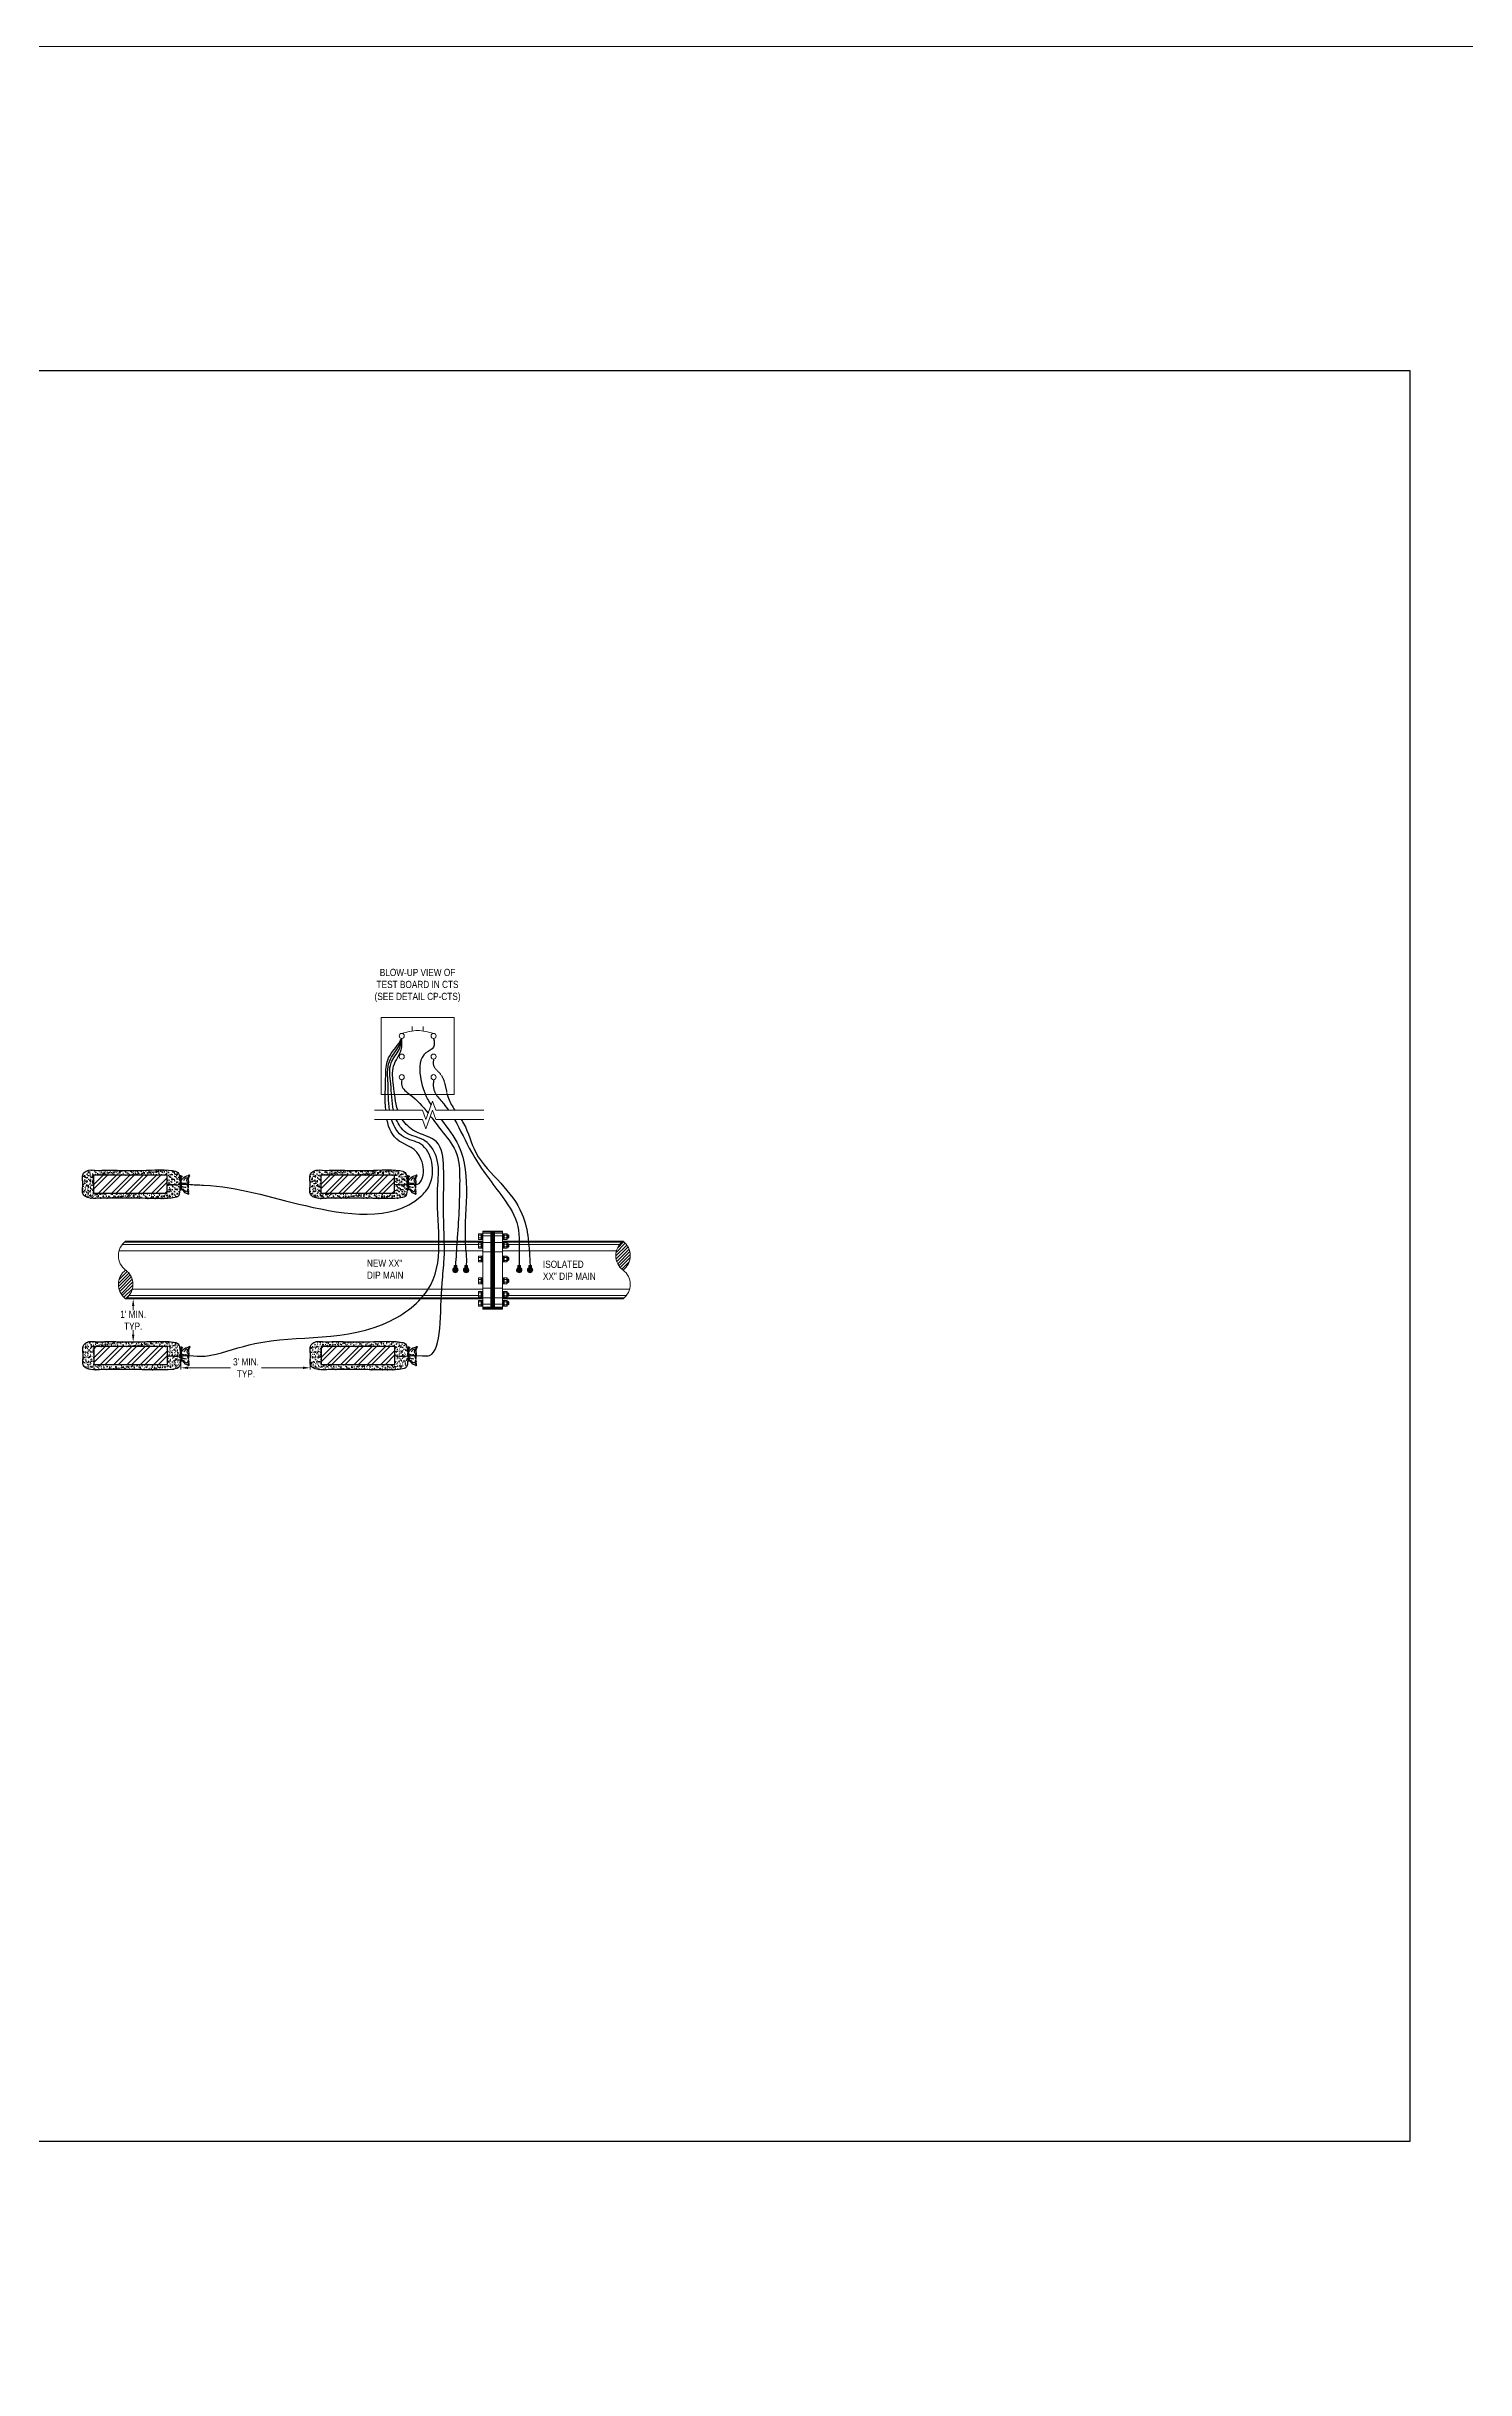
# Model space of a CAD drawing. Header units: inches. Extents: x 0 to 4744, y 0 to 4696.
# Drawn here: x 395 to 789, y 3448 to 4094 of the extents above; entities that cross this region are included whole.
import ezdxf

# ---------------------------------------------------------------- set-up
doc = ezdxf.new("R2010")
doc.units = ezdxf.units.IN
doc.header["$LTSCALE"] = 0.2
doc.header["$MEASUREMENT"] = 0
doc.linetypes.add('HIDDEN', pattern=[0.375, 0.25, -0.125])
for name, color, linetype, lineweight in [('--WORK--', 1, 'Continuous', 0), ('E-WELD', 52, 'Continuous', 15), ('E-WIRE-BACK', 53, 'HIDDEN', 25), ('E-WIRE-LEAD', 50, 'Continuous', 25), ('G-ANNO', 122, 'Continuous', 20), ('G-ANNO-DIMS', 3, 'Continuous', 20), ('G-DIMS-JOG', 6, 'Continuous', 20), ('MS-LABL-1', 142, 'Continuous', 13), ('MS-LABL-2', 30, 'Continuous', 25), ('O-MISC', 7, 'Continuous', 15), ('U-PIPE', 4, 'Continuous', 15), ('U-PIPE-FIK', 221, 'Continuous', 20)]:
    doc.layers.add(name, color=color, linetype=linetype, lineweight=lineweight)
doc.layers.add('E-ANDS', color=171, linetype='Continuous')
doc.styles.get("Standard").update_dxf_attribs({"font": 'ARIALN.TTF'})
doc.dimstyles.get("Standard").update_dxf_attribs({"dimtxt": 2, "dimasz": 3, "dimexe": 0.18, "dimexo": 0.0625, "dimgap": 0.09, "dimtad": 0, "dimtih": 1, "dimtoh": 1, "dimdec": 4, "dimzin": 0, "dimdsep": 46, "dimlunit": 4, "dimtxsty": 'Standard', "dimcen": 0.09, "dimclrd": 256, "dimclre": 256, "dimclrt": 256, "dimadec": 0, "dimazin": 0, "dimtfac": 1, "dimtdec": 4, "dimtofl": 0, "dimtmove": 0, "dimatfit": 3, "dimfxl": 1, "dimtolj": 1, "dimtzin": 0, "dimlwd": -1, "dimlwe": -1, "dimarcsym": 0})
pattern_1 = [(135, (134.4143, 10.84907), (-0.029684018, -0.029684018), [])]
pattern_2 = [(285, (1628.58182, -850.08786), (0.193421228, 0.051827062), [])]

# ---------------------------------------------------------------- blocks, each defined once
blk = doc.blocks.new('*D2')
at = {"layer": 'Defpoints', "color": 0, "transparency": 16777216}
for p in [(417.95, 3745.37), (418.79, 3745.37), (418.79, 3733.36)]:
    blk.add_point(p, dxfattribs=at)
at = {"layer": 'G-ANNO-DIMS', "transparency": 16777216}
for p, q in [((418.45, 3745.37), (419.29, 3745.37)), ((418.79, 3743.37), (418.79, 3742.17)), ((418.79, 3735.36), (418.79, 3736.65))]:
    blk.add_line(p, q, dxfattribs=at)
for points in [[(418.46, 3743.37), (419.12, 3743.37), (418.79, 3745.37)], [(418.46, 3735.36), (419.12, 3735.36), (418.79, 3733.36)]]:
    blk.add_solid(points, dxfattribs=at)
at = {"layer": 'G-ANNO-DIMS', "transparency": 16777216, "insert": (418.79, 3739.41), "char_height": 2, "attachment_point": 5}
blk.add_mtext("\\A1;1' MIN.\\PTYP.", dxfattribs=at)
blk = doc.blocks.new('*D3')
at = {"layer": 'Defpoints', "color": 0, "transparency": 16777216}
for p in [(432.03, 3728.56), (468.02, 3728.55), (468.02, 3726.18)]:
    blk.add_point(p, dxfattribs=at)
at = {"layer": 'G-ANNO-DIMS', "transparency": 16777216}
for p, q in [((432.03, 3728.06), (432.03, 3725.68)), ((468.02, 3728.05), (468.02, 3725.68)), ((434.03, 3726.18), (445.87, 3726.18)), ((466.02, 3726.18), (454.45, 3726.18))]:
    blk.add_line(p, q, dxfattribs=at)
for points in [[(434.03, 3726.52), (434.03, 3725.85), (432.03, 3726.18)], [(466.02, 3726.52), (466.02, 3725.85), (468.02, 3726.18)]]:
    blk.add_solid(points, dxfattribs=at)
at = {"layer": 'G-ANNO-DIMS', "transparency": 16777216, "insert": (450.16, 3726.18), "char_height": 2, "attachment_point": 5}
blk.add_mtext("\\A1;3' MIN.\\PTYP.", dxfattribs=at)
blk = doc.blocks.new('ANDS-MAG-HP')
at = {"layer": 'E-ANDS'}
h = blk.add_hatch(dxfattribs=at)
h.set_pattern_fill('AR-SAND', color=256, scale=0.540805, angle=180)
h.set_pattern_definition([(217.5, (-670.8985, -3913.9322), (0.03406715, -1.04203683), [0, -0.82202431, 0, -0.9193693, 0, -0.87880889]), (187.5, (-670.8985, -3913.9322), (-0.9571049, -1.52623203), [0, -0.44346049, 0, -0.7409035, 0, -0.28392287]), (147.5, (-670.2333, -3913.9322), (-1.68414495, -0.00306045), [0, -0.27040273, 0, -0.97344985, 0, -1.27089285]), (137.5, (-670.2333, -3913.9322), (-1.6257297, -0.47465175), [0, -0.13520137, 0, -0.63815045, 0, -0.73008738])])
edge = h.paths.add_edge_path()
edge.add_spline(control_points=[(2.27, -0.95), (2.41, -1.21), (2.45, -2.96), (4.09, -4.26), (13.14, -3.83), (15.38, -3.8), (19.12, -3.81), (22.28, -4.06), (25.51, -3.72), (27.96, -4.28), (29.75, -2.58), (29.32, -0.74), (29.44, 1.02), (29.64, 2.83), (27.55, 4.13), (24.53, 3.8), (20.46, 3.91), (15.98, 3.83), (13.14, 3.88), (4.34, 4.19), (2.26, 3.06), (2.48, 0.93), (2.18, 1), (2.13, 1.03)], knot_values=[3.646687, 3.646687, 3.646687, 3.646687, 5.791618, 7.839043, 14.76296, 18.68407, 23.368051, 29.587928, 32.974753, 37.700714, 39.506322, 42.772352, 45.002972, 47.628894, 49.82783, 54.607545, 60.630862, 68.286939, 71.988659, 78.894675, 81.183384, 83.78706, 84.213305, 84.213305, 84.213305, 84.213305], degree=3, periodic=0)
edge.add_spline(control_points=[(2.13, 1.03), (2.14, 0.92), (2.15, 0.8), (2.16, 0.68)], knot_values=[4.387985, 4.387985, 4.387985, 4.387985, 4.676934, 4.676934, 4.676934, 4.676934], degree=3, periodic=0)
edge.add_spline(control_points=[(2.16, 0.68), (2.25, 0.19), (2.32, -0.44), (2.27, -0.95)], knot_values=[10.481349, 10.481349, 10.481349, 10.481349, 11.669578, 11.669578, 11.669578, 11.669578], degree=3, periodic=0)
h.paths.add_polyline_path([(5.89, 2.49), (26.39, 2.49), (26.39, -2.51), (5.89, -2.51)], flags=16)
h = blk.add_hatch(dxfattribs=at)
h.set_pattern_fill('ANSI32', color=256, scale=7, angle=180)
h.set_pattern_definition([(225, (-2155.9143, -2848.6503), (1.8561553, -1.8561553), []), (225, (-2157.1517, -2848.6503), (1.8561553, -1.8561553), [])])
h.paths.add_polyline_path([(26.39, 2.49), (26.39, -2.51), (5.89, -2.51), (5.89, 2.49)])
blk.add_lwpolyline([(5.89, -2.51), (26.39, -2.51), (26.39, 2.49), (5.89, 2.49)], close=True, dxfattribs=at)
for points in [[(0.1, 2.72), (-0.05, 2.79), (0.11, 2.3), (0.21, 1.51), (0.03, 1.04), (0.26, 0.25), (0.08, -0.33), (0.46, -0.95), (-0.25, -2.52), (0, -2.45)], [(5.89, -0.01), (3.03, 0.11), (1.14, -0.01), (-0.01, 0)], [(0.44, 2.12), (0.92, 1.86), (1.54, 1.24)], [(0.66, 0.93), (1.34, 0.84), (1.93, 0.59), (2.32, 0.56)], [(2.17, -2.57), (2.1, 1.41), (2.24, -1.19), (1.92, 1.43), (2.24, -1.19), (1.64, -2.36)], [(0.56, -1.82), (1.2, -1.29), (1.41, -0.94)], [(0.64, -0.27), (1.22, -0.18), (1.72, -0.34), (2.19, -0.48)], [(2.13, -1.55), (2.05, -1.7), (2.16, -1.42), (2.17, -1.57), (2.04, -1.57), (2.17, -1.66), (2.14, -1.56)]]:
    blk.add_spline(points, degree=3, dxfattribs=at)
for points, knots in [([(0.05, 0.88), (0.03, 0.74), (-0.03, 0.43), (0.04, -0.01), (-0.23, -0.68), (0.27, -1.49), (-0.27, -2.06), (-0.36, -2.41), (-0.32, -2.51)], [2.852706, 2.852706, 2.852706, 2.852706, 3.44866, 4.191072, 4.778365, 6.50375, 7.498802, 7.797316, 7.797316, 7.797316, 7.797316]), ([(-0.07, 2.78), (-0.11, 2.68), (-0.17, 2.53), (0.07, 2.25), (-0.2, 1.79), (0.03, 1.42), (0.06, 1.22), (0.06, 1.19)], [0, 0, 0, 0, 0.438365, 0.62173, 1.485459, 2.268197, 2.380102, 2.380102, 2.380102, 2.380102]), ([(0.1, 2.72), (0.37, 2.63), (1.21, 2.35), (2.57, -0.02), (2.26, 3.06), (4.34, 4.19), (13.14, 3.88), (15.98, 3.83), (20.46, 3.91), (24.53, 3.8), (27.55, 4.13), (29.64, 2.83), (29.44, 1.02), (29.32, -0.74), (29.75, -2.58), (27.96, -4.28), (25.51, -3.72), (22.28, -4.06), (19.12, -3.81), (15.38, -3.8), (13.14, -3.83), (4.09, -4.26), (2.37, -2.89), (2.42, -0.22), (1.45, -2.03), (0.6, -2.27), (0, -2.45)], [0, 0, 0, 0, 1.293516, 4.072932, 6.676608, 8.965318, 15.871334, 19.573053, 27.22913, 33.252447, 38.032162, 40.231098, 42.857021, 45.08764, 48.35367, 50.159278, 54.88524, 58.272064, 64.491941, 69.175922, 73.097032, 80.020949, 82.068374, 84.751423, 85.879805, 88.676925, 88.676925, 88.676925, 88.676925])]:
    blk.add_open_spline(points, degree=3, knots=knots, dxfattribs=at)
blk = doc.blocks.new('PIPE_FIK_FLANGE')
h = blk.add_hatch()
h.set_pattern_fill('ANSI31', color=256, scale=1.601955, angle=600)
h.set_pattern_definition(pattern_2)
h.paths.add_polyline_path([(106.4, 8.86), (106.59, 9.01), (106.59, 9.63), (106.4, 9.78), (106.06, 9.78), (106.06, 8.86)])
h = blk.add_hatch()
h.set_pattern_fill('ANSI31', color=256, scale=1.601955, angle=600)
h.set_pattern_definition(pattern_2)
h.paths.add_polyline_path([(106.4, 6.38), (106.59, 6.54), (106.59, 7.15), (106.4, 7.3), (106.06, 7.3), (106.06, 6.38)])
h = blk.add_hatch()
h.set_pattern_fill('ANSI31', color=256, scale=5.041896)
h.set_pattern_definition([(45, (-761.9258, 4316.7231), (-0.44564482, 0.44564482), [])])
h.paths.add_polyline_path([(138.33, 0, 0.503754), (138.33, 8, 0.503754)])
h = blk.add_hatch()
h.set_pattern_fill('ANSI31', color=256, scale=5.041896, angle=180)
h.set_pattern_definition([(225, (900.25115, -4316.7231), (0.44564482, -0.44564482), [])])
h.paths.add_polyline_path([(0, 0, 0.503754), (0, -8, 0.503754)])
h = blk.add_hatch()
h.set_pattern_fill('ANSI31', color=256, scale=1.601955, angle=600)
h.set_pattern_definition([(285, (2553.34228, -2168.36648), (0.193421228, 0.051827062), [])])
h.paths.add_polyline_path([(106.4, 2.63), (106.59, 2.78), (106.59, 3.39), (106.4, 3.54), (106.06, 3.54), (106.06, 2.63)])
h = blk.add_hatch()
h.set_pattern_fill('ANSI31', color=256, scale=1.601955, angle=600)
h.set_pattern_definition(pattern_2)
h.paths.add_polyline_path([(106.4, -2.54), (106.59, -2.69), (106.59, -3.31), (106.4, -3.46), (106.06, -3.46), (106.06, -2.54)])
h = blk.add_hatch()
h.set_pattern_fill('ANSI31', color=256, scale=1.601955, angle=600)
h.set_pattern_definition(pattern_2)
h.paths.add_polyline_path([(106.4, -6.3), (106.59, -6.45), (106.59, -7.07), (106.4, -7.22), (106.06, -7.22), (106.06, -6.3)])
h = blk.add_hatch()
h.set_pattern_fill('ANSI31', color=256, scale=1.601955, angle=600)
h.set_pattern_definition(pattern_2)
h.paths.add_polyline_path([(106.4, -8.77), (106.59, -8.92), (106.59, -9.54), (106.4, -9.69), (106.06, -9.69), (106.06, -8.77)])
at = {"layer": 'U-PIPE-FIK'}
h = blk.add_hatch(dxfattribs=at)
h.set_pattern_fill('ANSI31', color=256, scale=0.335836, angle=90)
h.set_pattern_definition(pattern_1)
h.paths.add_polyline_path([(99.35, 8.53), (99.12, 8.53), (99.12, 10.11), (99.35, 10.11)])
h = blk.add_hatch(dxfattribs=at)
h.set_pattern_fill('ANSI31', color=256, scale=0.335836, angle=90)
h.set_pattern_definition(pattern_1)
h.paths.add_polyline_path([(99.35, 6.05), (99.12, 6.05), (99.12, 7.63), (99.35, 7.63)])
h = blk.add_hatch(dxfattribs=at)
h.set_pattern_fill('ANSI31', color=256, scale=0.335836, angle=90)
h.set_pattern_definition([(135, (1628.67254, -850.08786), (-0.0296840177, -0.0296840177), [])])
h.paths.add_polyline_path([(101.58, 10.85), (101.58, -10.85), (102.58, -10.85), (102.58, 10.85)])
h = blk.add_hatch(dxfattribs=at)
h.set_pattern_fill('ANSI31', color=256, scale=0.335836, angle=90)
h.set_pattern_definition(pattern_1)
h.paths.add_polyline_path([(104.81, 8.53), (105.05, 8.53), (105.05, 10.11), (104.81, 10.11)])
h = blk.add_hatch(dxfattribs=at)
h.set_pattern_fill('ANSI31', color=256, scale=0.335836, angle=90)
h.set_pattern_definition(pattern_1)
h.paths.add_polyline_path([(104.81, 6.05), (105.05, 6.05), (105.05, 7.63), (104.81, 7.63)])
h = blk.add_hatch(dxfattribs=at)
h.set_pattern_fill('ANSI31', color=256, scale=0.335836, angle=90)
h.set_pattern_definition(pattern_1)
h.paths.add_polyline_path([(99.35, 2.3), (99.12, 2.3), (99.12, 3.87), (99.35, 3.87)])
h = blk.add_hatch(dxfattribs=at)
h.set_pattern_fill('ANSI31', color=256, scale=0.335836, angle=90)
h.set_pattern_definition(pattern_1)
h.paths.add_polyline_path([(104.81, 2.3), (105.05, 2.3), (105.05, 3.87), (104.81, 3.87)])
h = blk.add_hatch(dxfattribs=at)
h.set_pattern_fill('ANSI31', color=256, scale=0.335836, angle=90)
h.set_pattern_definition(pattern_1)
h.paths.add_polyline_path([(99.35, -3.79), (99.12, -3.79), (99.12, -2.21), (99.35, -2.21)])
h = blk.add_hatch(dxfattribs=at)
h.set_pattern_fill('ANSI31', color=256, scale=0.335836, angle=90)
h.set_pattern_definition(pattern_1)
h.paths.add_polyline_path([(99.35, -7.55), (99.12, -7.55), (99.12, -5.97), (99.35, -5.97)])
h = blk.add_hatch(dxfattribs=at)
h.set_pattern_fill('ANSI31', color=256, scale=0.335836, angle=90)
h.set_pattern_definition(pattern_1)
h.paths.add_polyline_path([(104.81, -3.79), (105.05, -3.79), (105.05, -2.21), (104.81, -2.21)])
h = blk.add_hatch(dxfattribs=at)
h.set_pattern_fill('ANSI31', color=256, scale=0.335836, angle=90)
h.set_pattern_definition(pattern_1)
h.paths.add_polyline_path([(104.81, -7.55), (105.05, -7.55), (105.05, -5.97), (104.81, -5.97)])
h = blk.add_hatch(dxfattribs=at)
h.set_pattern_fill('ANSI31', color=256, scale=0.335836, angle=90)
h.set_pattern_definition(pattern_1)
h.paths.add_polyline_path([(99.35, -10.02), (99.12, -10.02), (99.12, -8.44), (99.35, -8.44)])
h = blk.add_hatch(dxfattribs=at)
h.set_pattern_fill('ANSI31', color=256, scale=0.335836, angle=90)
h.set_pattern_definition(pattern_1)
h.paths.add_polyline_path([(104.81, -10.02), (105.05, -10.02), (105.05, -8.44), (104.81, -8.44)])
for p, q in [((-0.95, 7.08), (98.11, 7.08)), ((-0.34, 7.73), (99.35, 7.73)), ((-0.1, 7.92), (99.35, 7.92)), ((0, 8), (99.35, 8)), ((98.22, 9.71), (98.88, 9.71)), ((98.22, 8.92), (98.88, 8.92)), ((98.22, 7.24), (98.88, 7.24)), ((99.35, 10.6), (101.58, 10.6)), ((99.35, 10.29), (101.58, 10.29)), ((99.35, 9.47), (101.58, 9.47)), ((99.35, 7.7), (101.58, 7.7)), ((104.81, 10.6), (102.58, 10.6)), ((104.81, 10.29), (102.58, 10.29)), ((104.81, 9.47), (102.58, 9.47)), ((104.81, 7.7), (102.58, 7.7)), ((104.81, 8), (138.33, 8)), ((104.81, 7.92), (138.22, 7.92)), ((104.81, 7.73), (137.99, 7.73)), ((105.94, 9.71), (105.28, 9.71)), ((105.94, 8.92), (105.28, 8.92)), ((105.94, 7.24), (105.28, 7.24)), ((106.4, 9.78), (106.59, 9.63)), ((106.4, 8.86), (106.59, 9.01)), ((106.4, 7.3), (106.59, 7.15)), ((106.4, 6.38), (106.59, 6.54)), ((106.59, 7.08), (137.37, 7.08)), ((-1.83, 5.35), (99.35, 5.35)), ((98.22, 6.45), (98.88, 6.45)), ((98.22, 3.48), (98.88, 3.48)), ((98.22, 2.69), (98.88, 2.69)), ((99.35, 5.05), (101.58, 5.05)), ((104.81, 5.05), (102.58, 5.05)), ((104.81, 5.35), (136.5, 5.35)), ((105.94, 6.45), (105.28, 6.45)), ((105.94, 3.48), (105.28, 3.48)), ((105.94, 2.69), (105.28, 2.69)), ((106.4, 3.54), (106.59, 3.39)), ((106.4, 2.63), (106.59, 2.78)), ((1.83, -5.35), (99.35, -5.35)), ((98.22, -2.6), (98.88, -2.6)), ((98.22, -3.39), (98.88, -3.39)), ((98.22, -6.36), (98.88, -6.36)), ((99.35, -5.04), (101.58, -5.04)), ((104.81, -5.04), (102.58, -5.04)), ((104.81, -5.35), (140.15, -5.35)), ((105.94, -2.6), (105.28, -2.6)), ((105.94, -3.39), (105.28, -3.39)), ((105.94, -6.36), (105.28, -6.36)), ((106.4, -2.54), (106.59, -2.69)), ((106.4, -3.46), (106.59, -3.31)), ((106.4, -6.3), (106.59, -6.45)), ((0, -8), (99.35, -8)), ((0.1, -7.92), (99.35, -7.92)), ((0.34, -7.73), (99.35, -7.73)), ((0.95, -7.08), (98.11, -7.08)), ((98.22, -7.15), (98.88, -7.15)), ((98.22, -8.84), (98.88, -8.84)), ((98.22, -9.63), (98.88, -9.63)), ((99.35, -7.7), (101.58, -7.7)), ((99.35, -9.47), (101.58, -9.47)), ((99.35, -10.29), (101.58, -10.29)), ((99.35, -10.6), (101.58, -10.6)), ((104.81, -7.7), (102.58, -7.7)), ((104.81, -9.47), (102.58, -9.47)), ((104.81, -10.29), (102.58, -10.29)), ((104.81, -10.6), (102.58, -10.6)), ((104.81, -7.73), (138.66, -7.73)), ((104.81, -7.92), (138.43, -7.92)), ((104.81, -8), (138.33, -8)), ((105.94, -7.15), (105.28, -7.15)), ((105.94, -8.84), (105.28, -8.84)), ((105.94, -9.63), (105.28, -9.63)), ((106.4, -7.22), (106.59, -7.07)), ((106.4, -8.77), (106.59, -8.92)), ((106.4, -9.69), (106.59, -9.54)), ((106.58, -7.08), (139.28, -7.08))]:
    blk.add_line(p, q)
for points in [[(98.88, 8.53), (98.11, 8.53), (98.11, 10.11), (98.88, 10.11)], [(98.88, 6.05), (98.11, 6.05), (98.11, 7.63), (98.88, 7.63)], [(98.88, 10.11), (98.88, 8.53)], [(98.88, 7.63), (98.88, 6.05)], [(99.12, 8.53), (99.12, 10.11)], [(99.35, 8.53), (99.12, 8.53)], [(99.12, 7.63), (99.35, 7.63)], [(99.12, 6.05), (99.12, 7.63)], [(104.81, 8.53), (105.05, 8.53)], [(105.05, 7.63), (104.81, 7.63)], [(105.05, 8.53), (105.05, 10.11)], [(105.05, 6.05), (105.05, 7.63)], [(105.28, 10.11), (105.28, 8.53)], [(105.28, 8.53), (106.06, 8.53), (106.06, 10.11), (105.28, 10.11)], [(105.28, 6.05), (106.06, 6.05), (106.06, 7.63), (105.28, 7.63)], [(105.28, 7.63), (105.28, 6.05)], [(106.4, 9.78), (106.06, 9.78)], [(106.06, 8.86), (106.4, 8.86)], [(106.4, 7.3), (106.06, 7.3)], [(106.59, 9.01), (106.59, 9.63)], [(106.59, 6.54), (106.59, 7.15)], [(98.88, 2.3), (98.11, 2.3), (98.11, 3.87), (98.88, 3.87)], [(98.88, 3.87), (98.88, 2.3)], [(99.12, 2.3), (99.12, 3.87)], [(99.35, 2.3), (99.12, 2.3)], [(104.81, 2.3), (105.05, 2.3)], [(105.05, 2.3), (105.05, 3.87)], [(105.28, 3.87), (105.28, 2.3)], [(105.28, 2.3), (106.06, 2.3), (106.06, 3.87), (105.28, 3.87)], [(106.06, 6.38), (106.4, 6.38)], [(106.4, 3.54), (106.06, 3.54)], [(106.06, 2.63), (106.4, 2.63)], [(106.59, 2.78), (106.59, 3.39)], [(98.88, -2.21), (98.11, -2.21), (98.11, -3.79), (98.88, -3.79)], [(98.88, -5.97), (98.11, -5.97), (98.11, -7.55), (98.88, -7.55)], [(98.88, -3.79), (98.88, -2.21)], [(98.88, -7.55), (98.88, -5.97)], [(99.12, -2.21), (99.12, -3.79)], [(99.12, -3.79), (99.35, -3.79)], [(99.35, -5.97), (99.12, -5.97)], [(99.12, -5.97), (99.12, -7.55)], [(105.05, -3.79), (104.81, -3.79)], [(105.05, -2.21), (105.05, -3.79)], [(105.05, -5.97), (105.05, -7.55)], [(105.28, -2.21), (106.06, -2.21), (106.06, -3.79), (105.28, -3.79)], [(105.28, -3.79), (105.28, -2.21)], [(105.28, -5.97), (106.06, -5.97), (106.06, -7.55), (105.28, -7.55)], [(105.28, -7.55), (105.28, -5.97)], [(106.06, -2.54), (106.4, -2.54)], [(106.4, -3.46), (106.06, -3.46)], [(106.06, -6.3), (106.4, -6.3)], [(106.59, -2.69), (106.59, -3.31)], [(106.59, -6.45), (106.59, -7.07)], [(98.88, -8.44), (98.11, -8.44), (98.11, -10.02), (98.88, -10.02)], [(98.88, -10.02), (98.88, -8.44)], [(99.12, -8.44), (99.12, -10.02)], [(99.12, -10.02), (99.35, -10.02)], [(105.05, -7.55), (104.81, -7.55)], [(105.05, -10.02), (104.81, -10.02)], [(105.05, -8.44), (105.05, -10.02)], [(105.28, -8.44), (106.06, -8.44), (106.06, -10.02), (105.28, -10.02)], [(105.28, -10.02), (105.28, -8.44)], [(106.4, -7.22), (106.06, -7.22)], [(106.06, -8.77), (106.4, -8.77)], [(106.4, -9.69), (106.06, -9.69)], [(106.59, -8.92), (106.59, -9.54)]]:
    blk.add_lwpolyline(points)
for points in [[(99.12, 8.53), (99.12, 10.11), (98.88, 10.11), (98.88, 8.53)], [(99.12, 6.05), (99.12, 7.63), (98.88, 7.63), (98.88, 6.05)], [(101.58, 10.85), (99.35, 10.85), (99.35, -10.85), (101.58, -10.85)], [(102.58, 10.85), (104.81, 10.85), (104.81, -10.85), (102.58, -10.85)], [(105.28, 8.53), (105.28, 10.11), (105.05, 10.11), (105.05, 8.53)], [(105.28, 6.05), (105.28, 7.63), (105.05, 7.63), (105.05, 6.05)], [(99.12, 2.3), (99.12, 3.87), (98.88, 3.87), (98.88, 2.3)], [(105.28, 2.3), (105.28, 3.87), (105.05, 3.87), (105.05, 2.3)], [(99.12, -3.79), (99.12, -2.21), (98.88, -2.21), (98.88, -3.79)], [(99.12, -7.55), (99.12, -5.97), (98.88, -5.97), (98.88, -7.55)], [(105.28, -3.79), (105.28, -2.21), (105.05, -2.21), (105.05, -3.79)], [(105.28, -7.55), (105.28, -5.97), (105.05, -5.97), (105.05, -7.55)], [(99.12, -10.02), (99.12, -8.44), (98.88, -8.44), (98.88, -10.02)], [(105.28, -10.02), (105.28, -8.44), (105.05, -8.44), (105.05, -10.02)]]:
    blk.add_lwpolyline(points, close=True)
for centre, radius, start, end in [((2.96, 4), 4.98, 126.52623, 233.47377), ((98.83, 10.11), 0.724, 180, 212.96958), ((98.83, 9.32), 0.724, 147.0304, 212.96958), ((98.83, 8.53), 0.724, 147.03042, 180), ((98.83, 7.63), 0.724, 180, 212.96958), ((98.83, 6.84), 0.724, 147.0304, 212.96958), ((105.33, 10.11), 0.724, 327.03042, 0), ((105.33, 9.32), 0.724, 327.03042, 32.9696), ((105.33, 8.53), 0.724, 0, 32.96958), ((105.33, 7.63), 0.724, 327.03042, 0), ((105.33, 6.84), 0.724, 327.03042, 32.9696), ((141.29, 4), 4.98, 126.52623, 233.47377), ((135.36, 4), 4.98, 306.52623, 53.47377), ((2.96, -4), 4.98, 126.52623, 233.47377), ((-2.96, -4), 4.98, 306.52623, 53.47377), ((98.83, 6.05), 0.724, 147.03042, 180), ((98.83, 3.87), 0.724, 180, 212.96958), ((98.83, 3.08), 0.724, 147.0304, 212.96958), ((98.83, 2.3), 0.724, 147.03042, 180), ((105.33, 6.05), 0.724, 0, 32.96958), ((105.33, 3.87), 0.724, 327.03042, 0), ((105.33, 3.08), 0.724, 327.03042, 32.9696), ((105.33, 2.3), 0.724, 0, 32.96958), ((135.36, -4), 4.98, 306.52623, 53.47377), ((98.83, -2.21), 0.724, 180, 212.96958), ((98.83, -3), 0.724, 147.0304, 212.96958), ((98.83, -3.79), 0.724, 147.03042, 180), ((98.83, -5.97), 0.724, 180, 212.96958), ((98.83, -6.76), 0.724, 147.0304, 212.96958), ((105.33, -2.21), 0.724, 327.03042, 0), ((105.33, -3), 0.724, 327.03042, 32.9696), ((105.33, -3.79), 0.724, 0, 32.96958), ((105.33, -5.97), 0.724, 327.03042, 0), ((105.33, -6.76), 0.724, 327.03042, 32.9696), ((98.83, -7.55), 0.724, 147.03042, 180), ((98.83, -8.44), 0.724, 180, 212.96958), ((98.83, -9.23), 0.724, 147.0304, 212.96958), ((98.83, -10.02), 0.724, 147.03042, 180), ((105.33, -7.55), 0.724, 0, 32.96958), ((105.33, -8.44), 0.724, 327.03042, 0), ((105.33, -9.23), 0.724, 327.03042, 32.9696), ((105.33, -10.02), 0.724, 0, 32.96958)]:
    blk.add_arc(centre, radius, start, end)
for points in [[(99.12, 10.11), (99.35, 10.11)], [(105.05, 10.11), (104.81, 10.11)], [(99.35, 6.05), (99.12, 6.05)], [(99.12, 3.87), (99.35, 3.87)], [(104.81, 6.05), (105.05, 6.05)], [(105.05, 3.87), (104.81, 3.87)], [(99.35, -2.21), (99.12, -2.21)], [(104.81, -2.21), (105.05, -2.21)], [(104.81, -5.97), (105.05, -5.97)], [(99.12, -7.55), (99.35, -7.55)], [(99.35, -8.44), (99.12, -8.44)], [(104.81, -8.44), (105.05, -8.44)]]:
    blk.add_lwpolyline(points, dxfattribs=at)
blk.add_lwpolyline([(101.58, -10.85), (101.58, 10.85), (102.58, 10.85), (102.58, -10.85)], close=True, dxfattribs=at)

msp = doc.modelspace()

# ---------------------------------------------------------------- hatches: boundary and pattern name
at = {"layer": 'E-WELD'}
h = msp.add_hatch(color=256, dxfattribs=at)
h.dxf.hatch_style = 1
edge = h.paths.add_edge_path()
edge.add_line((508.77305, 3754.58878), (508.02305, 3754.58878))
edge.add_line((508.02305, 3754.58878), (508.02305, 3754.01934))
edge.add_arc((508.39805, 3753.36982), 0.75, 120, 420)
edge.add_line((508.77305, 3754.01934), (508.77305, 3754.58878))
h = msp.add_hatch(color=256, dxfattribs=at)
h.dxf.hatch_style = 1
edge = h.paths.add_edge_path()
edge.add_line((511.77305, 3754.58878), (511.02305, 3754.58878))
edge.add_line((511.02305, 3754.58878), (511.02305, 3754.01934))
edge.add_arc((511.39805, 3753.36982), 0.75, 120, 420)
edge.add_line((511.77305, 3754.01934), (511.77305, 3754.58878))
h = msp.add_hatch(color=256, dxfattribs=at)
h.dxf.hatch_style = 1
edge = h.paths.add_edge_path()
edge.add_line((526.54311, 3754.58878), (525.79311, 3754.58878))
edge.add_line((525.79311, 3754.58878), (525.79311, 3754.01934))
edge.add_arc((526.16811, 3753.36982), 0.75, 120, 420)
edge.add_line((526.54311, 3754.01934), (526.54311, 3754.58878))
h = msp.add_hatch(color=256, dxfattribs=at)
h.dxf.hatch_style = 1
edge = h.paths.add_edge_path()
edge.add_line((529.54311, 3754.58878), (528.79311, 3754.58878))
edge.add_line((528.79311, 3754.58878), (528.79311, 3754.01934))
edge.add_arc((529.16811, 3753.36982), 0.75, 120, 420)
edge.add_line((529.54311, 3754.01934), (529.54311, 3754.58878))

# ---------------------------------------------------------------- linework, layer by layer
for points in [[(508.02305, 3754.58878), (508.02305, 3754.01934, 3.732050808), (508.77305, 3754.01934), (508.77305, 3754.58878)], [(511.02305, 3754.58878), (511.02305, 3754.01934, 3.732050808), (511.77305, 3754.01934), (511.77305, 3754.58878)], [(525.79311, 3754.58878), (525.79311, 3754.01934, 3.732050808), (526.54311, 3754.01934), (526.54311, 3754.58878)], [(528.79311, 3754.58878), (528.79311, 3754.01934, 3.732050808), (529.54311, 3754.01934), (529.54311, 3754.58878)]]:
    msp.add_lwpolyline(points, format="xyb", close=True, dxfattribs=at)
at = {"layer": 'E-WIRE-BACK'}
for points, knots in [([(502.34672, 3812.04444), (502.25232, 3811.38537), (502.02946, 3809.82954), (505.34477, 3807.46217), (505.5979, 3804.2936), (506.14155, 3802.2047)], [0, 0, 0, 0, 1.871703711, 4.418392955, 10.807534387, 10.807534387, 10.807534387, 10.807534387]), ([(502.34672, 3806.31289), (502.2669, 3805.45948), (502.12833, 3803.97792), (502.71146, 3802.71723), (503.03312, 3802.2047)], [0, 0, 0, 0, 2.486962769, 4.317457114, 4.317457114, 4.317457114, 4.317457114])]:
    msp.add_open_spline(points, degree=3, knots=knots, dxfattribs=at)
at = {"layer": 'E-WIRE-LEAD'}
for points, knots in [([(489.01471, 3797.79128), (488.75238, 3800.93459), (489.07455, 3806.13255), (489.1011, 3812.3338), (491.99169, 3815.27023), (493.20309, 3817.31727), (493.47455, 3817.77599)], [22.690126993, 22.690126993, 22.690126993, 22.690126993, 31.318200643, 35.640189835, 41.19818763, 42.803342374, 42.803342374, 42.803342374, 42.803342374]), ([(490.09046, 3797.79128), (489.68974, 3800.30179), (489.87347, 3804.6794), (489.11235, 3811.4991), (492.60289, 3814.87844), (493.30431, 3817.21008), (493.47455, 3817.77599)], [94.642796315, 94.642796315, 94.642796315, 94.642796315, 102.152195948, 108.276363867, 113.788989189, 115.555769132, 115.555769132, 115.555769132, 115.555769132]), ([(491.19791, 3797.79128), (490.66593, 3800.2472), (490.67918, 3804.51354), (489.56656, 3810.79091), (492.96106, 3814.2001), (493.32256, 3816.71756), (493.47455, 3817.77599)], [126.999181006, 126.999181006, 126.999181006, 126.999181006, 134.480213957, 140.219775067, 144.57294993, 147.730885261, 147.730885261, 147.730885261, 147.730885261]), ([(492.39278, 3797.79128), (491.65629, 3799.96895), (491.38101, 3804.17256), (490.41487, 3810.16659), (493.6826, 3813.91731), (493.53275, 3816.69656), (493.47455, 3817.77599)], [81.305841985, 81.305841985, 81.305841985, 81.305841985, 88.326495958, 93.659008302, 98.642059295, 101.806445623, 101.806445623, 101.806445623, 101.806445623]), ([(502.34672, 3817.77599), (502.51909, 3816.88655), (502.88214, 3815.01311), (498.34494, 3813.47179), (498.29047, 3806.92703), (499.86662, 3802.228), (501.27881, 3799.79886), (501.62594, 3799.245)], [0, 0, 0, 0, 2.393895449, 5.042353613, 11.847193574, 18.410038848, 20.381502689, 20.381502689, 20.381502689, 20.381502689]), ([(493.47455, 3806.31289), (493.41219, 3805.74599), (493.2214, 3804.01137), (497.02852, 3801.43114), (499.34679, 3798.83271), (500.80691, 3796.99474)], [0, 0, 0, 0, 1.628398497, 4.982651021, 12.155105962, 12.155105962, 12.155105962, 12.155105962]), ([(503.03312, 3802.2047), (503.60669, 3801.29079), (504.95517, 3799.88602), (506.09053, 3798.39641), (506.51657, 3797.79128)], [4.317457114, 4.317457114, 4.317457114, 4.317457114, 7.581512817, 9.750006377, 9.750006377, 9.750006377, 9.750006377]), ([(506.14155, 3802.2047), (506.23541, 3801.84407), (506.70327, 3800.25558), (507.55518, 3798.85411), (508.27285, 3797.79128)], [10.807534387, 10.807534387, 10.807534387, 10.807534387, 11.910566145, 15.738138311, 15.738138311, 15.738138311, 15.738138311]), ([(434.1726, 3777.22383), (435.64725, 3777.07064), (446.82918, 3776.93526), (465.93035, 3770.50313), (492.45858, 3766.48551), (503.25665, 3778.68371), (501.58534, 3788.8617), (493.26167, 3789.75013), (491.30565, 3793.27696), (490.67735, 3795.26909)], [0, 0, 0, 0, 4.116413785, 33.37120565, 65.27912212, 69.441374602, 81.099701396, 86.252208244, 92.156050198, 92.156050198, 92.156050198, 92.156050198]), ([(434.27557, 3729.55652), (437.90436, 3729.27265), (443.17767, 3729.97803), (459.26304, 3736.2587), (483.67243, 3732.39941), (507.03491, 3751.23101), (502.19657, 3769.8704), (504.32527, 3783.39795), (500.65403, 3790.11148), (494.49864, 3790.74611), (492.54553, 3793.824), (491.96123, 3795.26909)], [0, 0, 0, 0, 4.338468886, 18.68621435, 57.97420605, 73.043928907, 99.765118711, 107.762418642, 114.120912277, 119.972934024, 124.442212905, 124.442212905, 124.442212905, 124.442212905]), ([(497.37158, 3777.22422), (498.06078, 3777.06432), (499.9912, 3779.14782), (498.90596, 3787.35234), (491.87222, 3788.37), (489.85937, 3792.7081), (489.35524, 3795.26909)], [0, 0, 0, 0, 1.510475904, 5.089412798, 12.714651616, 20.301504019, 20.301504019, 20.301504019, 20.301504019]), ([(497.50312, 3729.55652), (500.36037, 3729.4273), (504.74226, 3729.76104), (503.93314, 3744.56146), (505.71348, 3758.50954), (504.75045, 3769.79921), (505.46618, 3780.05707), (504.46869, 3790.02727), (497.36412, 3791.14194), (494.48268, 3793.94515), (493.61162, 3795.26909)], [0, 0, 0, 0, 2.860416434, 27.295960572, 34.135461726, 47.997834047, 59.668496807, 66.971908468, 73.72741834, 78.467605194, 78.467605194, 78.467605194, 78.467605194]), ([(501.43346, 3796.19399), (502.43842, 3794.89247), (504.75664, 3791.71975), (509.4649, 3786.43152), (509.74555, 3775.20247), (509.11651, 3764.74911), (508.55878, 3756.8618), (508.39805, 3754.58878)], [13.191622085, 13.191622085, 13.191622085, 13.191622085, 18.223046013, 25.216399609, 33.564444211, 50.415474223, 57.237828919, 57.237828919, 57.237828919, 57.237828919]), ([(504.43969, 3795.26909), (506.22706, 3792.90524), (514.0719, 3782.84697), (510.17949, 3767.85779), (511.50996, 3756.79409), (511.44888, 3755.20193), (511.42605, 3754.60683)], [25.209134077, 25.209134077, 25.209134077, 25.209134077, 33.939920336, 62.643466795, 65.631603664, 67.415129033, 67.415129033, 67.415129033, 67.415129033]), ([(508.1226, 3795.26909), (509.8675, 3792.26332), (513.04624, 3784.75502), (519.96422, 3775.91815), (526.38749, 3766.89492), (526.14448, 3759.62391), (526.15788, 3755.63977), (526.16142, 3754.58878)], [12.701937795, 12.701937795, 12.701937795, 12.701937795, 23.07723581, 37.406648397, 46.372192643, 55.206107699, 58.371421399, 58.371421399, 58.371421399, 58.371421399]), ([(509.99753, 3795.26909), (510.23708, 3794.89864), (511.99986, 3792.01708), (513.61561, 3784.9097), (521.04588, 3777.85734), (528.67054, 3768.19497), (528.98409, 3759.62083), (529.16811, 3754.58878)], [18.770366589, 18.770366589, 18.770366589, 18.770366589, 20.085712408, 28.859353831, 39.871355784, 50.167855964, 64.795496882, 64.795496882, 64.795496882, 64.795496882])]:
    msp.add_open_spline(points, degree=3, knots=knots, dxfattribs=at)
msp.add_open_spline([(508.15088, 3797.97302), (508.19133, 3797.91235), (508.232, 3797.85177), (508.27285, 3797.79128)], degree=3, dxfattribs=at)
at = {"layer": 'G-DIMS-JOG'}
for points in [[(485.86463, 3797.79128), (499.21907, 3797.79128), (500.15795, 3795.21173), (502.03571, 3800.37083), (502.97459, 3797.79128), (516.32903, 3797.79128)], [(485.86463, 3795.26909), (499.21907, 3795.26909), (500.15795, 3792.68954), (502.03571, 3797.84865), (502.97459, 3795.26909), (516.32903, 3795.26909)]]:
    msp.add_lwpolyline(points, dxfattribs=at)
at = {"layer": 'MS-LABL-1'}
msp.add_lwpolyline([(110.04727, 4093.67578), (863.96691, 4093.67578), (863.96691, 3420.89587), (110.04727, 3420.89587)], close=True, dxfattribs=at)
at = {"layer": 'MS-LABL-2'}
msp.add_lwpolyline([(200.18361, 4003.53944), (773.83058, 4003.53944), (773.83058, 3511.0322), (200.18361, 3511.0322)], close=True, dxfattribs=at)
at = {"layer": 'O-MISC'}
for p, q in [((496.40821, 3819.87199), (496.40821, 3821.11924)), ((499.41306, 3819.87199), (499.41306, 3821.11924))]:
    msp.add_line(p, q, dxfattribs=at)
msp.add_lwpolyline([(487.738, 3823.64908), (508.08327, 3823.64908), (508.08327, 3802.2047), (487.738, 3802.2047)], close=True, dxfattribs=at)
for centre in [(493.47455, 3818.4785), (502.34672, 3818.4785), (493.47455, 3812.74695), (502.34672, 3812.74695), (493.47455, 3807.01541), (502.34672, 3807.01541)]:
    msp.add_circle(centre, 0.70251, dxfattribs=at)
msp.add_spline([(493.47455, 3819.18101), (497.91064, 3819.99646), (502.34672, 3819.18101)], degree=3, dxfattribs=at)

# ---------------------------------------------------------------- block references
at = {"layer": '--WORK--', "rotation": 180}
for p in [(434.16497, 3777.22406), (497.39252, 3777.2236), (434.26794, 3729.55675), (497.49549, 3729.55675)]:
    msp.add_blockref('ANDS-MAG-HP', p, dxfattribs=at)
at = {"layer": 'U-PIPE'}
msp.add_blockref('PIPE_FIK_FLANGE', (416.70084, 3753.36982), dxfattribs=at)

# ---------------------------------------------------------------- texts
at = {"layer": 'G-ANNO', "char_height": 2}
for s, width, gutter_width, insert, attachment_point in [('\\pxqc;BLOW-UP VIEW OF\\PTEST BOARD IN CTS\\P(SEE DETAIL CP-{\\C2;CTS})', 48.485298, 4.04886, (473.6375, 3837.14262), 1), ('\\pxql;NEW {\\C2;XX"\\PDIP} MAIN', 29.0168104, 6.46824, (483.79611, 3750.93793), 7), ('\\pxql;ISOLATED\\P{\\C2;XX" DIP} MAIN', 31.5215234, 6.46824, (532.75633, 3750.63763), 7)]:
    msp.add_mtext_dynamic_manual_height_columns(s, width=width, gutter_width=gutter_width, heights=[0], dxfattribs=dict(at, insert=insert, attachment_point=attachment_point))

# ---------------------------------------------------------------- dimensions: what is measured, and where the dimension line sits
at = {"layer": 'G-ANNO-DIMS'}
dim = msp.add_linear_dim(base=(418.7894, 3745.36982), p1=(418.7894, 3733.36165), p2=(417.94756, 3745.36982), angle=90, text='<> MIN.\\PTYP.', dimstyle='Standard', override={"dimtxt": 2, "dimasz": 2, "dimexe": 0.5, "dimexo": 0.5, "dimlunit": 4}, dxfattribs=at)
dim.commit()
dim.dimension.update_dxf_attribs({"geometry": '*D2', "text_midpoint": (418.7894, 3739.40595), "dimtype": 160})
dim = msp.add_linear_dim(base=(468.023454, 3726.183632), p1=(432.029098, 3728.558861), p2=(468.023454, 3728.548871), text='<> MIN.\\PTYP.', dimstyle='Standard', override={"dimtxt": 2, "dimasz": 2, "dimexe": 0.5, "dimexo": 0.5, "dimlunit": 4}, dxfattribs=at)
dim.commit()
dim.dimension.update_dxf_attribs({"geometry": '*D3', "text_midpoint": (450.155566, 3726.183632), "dimtype": 160})

doc.saveas('drawing.dxf')
